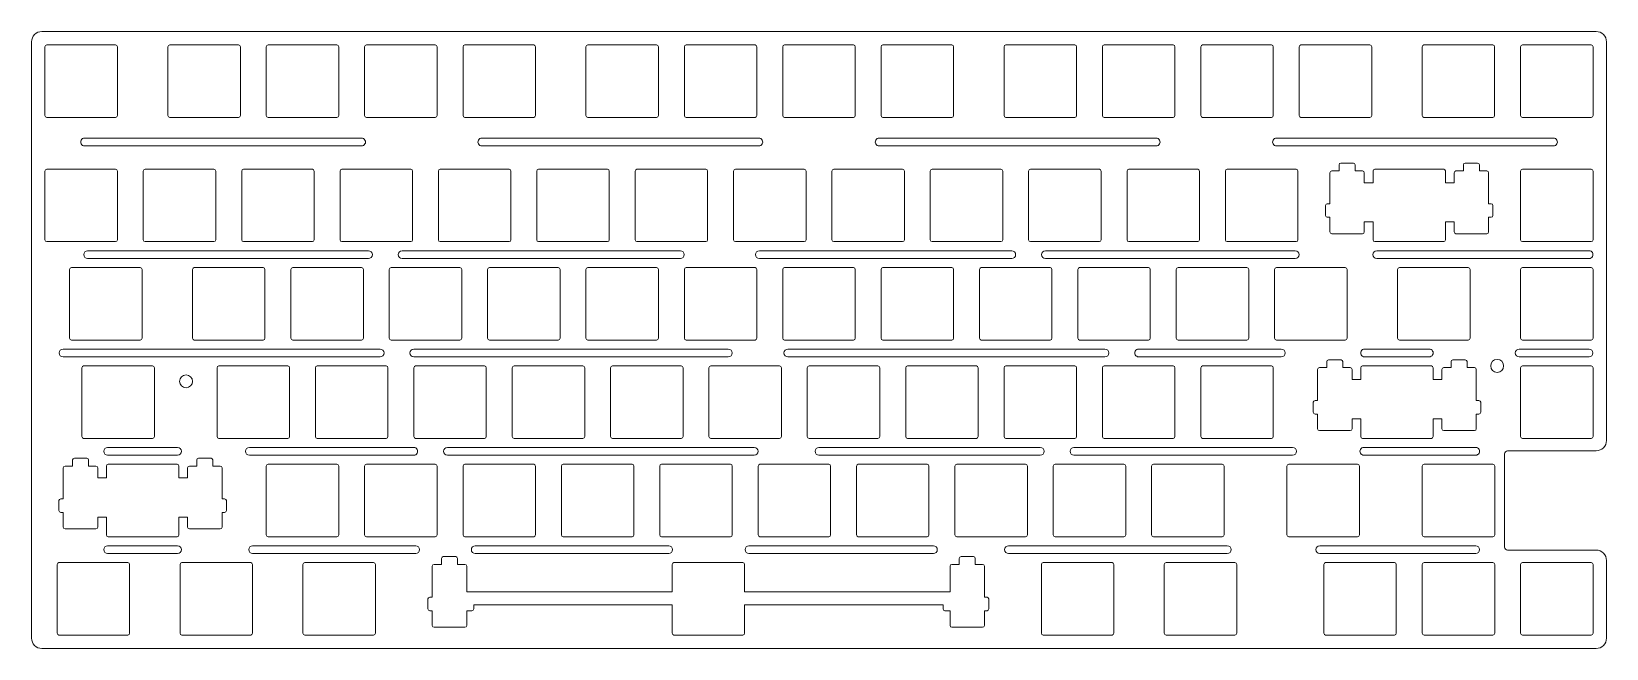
# Model space of a CAD drawing. Header units: millimetres. Extents: x 190 to 494, y 12 to 131.
import ezdxf

# ---------------------------------------------------------------- set-up
doc = ezdxf.new("R2010")
doc.units = ezdxf.units.MM
doc.layers.add('199', color=7, linetype='Continuous')

msp = doc.modelspace()

# ---------------------------------------------------------------- linework, layer by layer
at = {"layer": '199', "color": 0, "linetype": 'Continuous', "lineweight": 18}
for p, q in [((491.91, 131.05), (191.71, 131.05)), ((189.71, 129.05), (189.71, 13.85)), ((192.3, 128.1), (192.3, 114.8)), ((205.95, 128.45), (192.65, 128.45)), ((206.3, 114.8), (206.3, 128.1)), ((216.05, 128.1), (216.05, 114.8)), ((229.7, 128.45), (216.4, 128.45)), ((230.05, 114.8), (230.05, 128.1)), ((235.05, 128.1), (235.05, 114.8)), ((248.7, 128.45), (235.4, 128.45)), ((249.05, 114.8), (249.05, 128.1)), ((254.05, 128.1), (254.05, 114.8)), ((267.7, 128.45), (254.4, 128.45)), ((268.05, 114.8), (268.05, 128.1)), ((273.05, 128.1), (273.05, 114.8)), ((286.7, 128.45), (273.4, 128.45)), ((287.05, 114.8), (287.05, 128.1)), ((296.8, 128.1), (296.8, 114.8)), ((310.45, 128.45), (297.15, 128.45)), ((310.8, 114.8), (310.8, 128.1)), ((315.8, 128.1), (315.8, 114.8)), ((329.45, 128.45), (316.15, 128.45)), ((329.8, 114.8), (329.8, 128.1)), ((334.8, 128.1), (334.8, 114.8)), ((348.45, 128.45), (335.15, 128.45)), ((348.8, 114.8), (348.8, 128.1)), ((353.8, 128.1), (353.8, 114.8)), ((367.45, 128.45), (354.15, 128.45)), ((367.8, 114.8), (367.8, 128.1)), ((377.55, 128.1), (377.55, 114.8)), ((391.2, 128.45), (377.9, 128.45)), ((391.55, 114.8), (391.55, 128.1)), ((396.55, 128.1), (396.55, 114.8)), ((410.2, 128.45), (396.9, 128.45)), ((410.55, 114.8), (410.55, 128.1)), ((415.55, 128.1), (415.55, 114.8)), ((429.2, 128.45), (415.9, 128.45)), ((429.55, 114.8), (429.55, 128.1)), ((434.55, 128.1), (434.55, 114.8)), ((448.2, 128.45), (434.9, 128.45)), ((448.55, 114.8), (448.55, 128.1)), ((458.3, 128.1), (458.3, 114.8)), ((471.95, 128.45), (458.65, 128.45)), ((472.3, 114.8), (472.3, 128.1)), ((477.3, 128.1), (477.3, 114.8)), ((490.95, 128.45), (477.65, 128.45)), ((491.3, 114.8), (491.3, 128.1)), ((493.91, 52.05), (493.91, 129.05)), ((192.65, 114.45), (205.95, 114.45)), ((216.4, 114.45), (229.7, 114.45)), ((235.4, 114.45), (248.7, 114.45)), ((254.4, 114.45), (267.7, 114.45)), ((273.4, 114.45), (286.7, 114.45)), ((297.15, 114.45), (310.45, 114.45)), ((316.15, 114.45), (329.45, 114.45)), ((335.15, 114.45), (348.45, 114.45)), ((354.15, 114.45), (367.45, 114.45)), ((377.9, 114.45), (391.2, 114.45)), ((396.9, 114.45), (410.2, 114.45)), ((415.9, 114.45), (429.2, 114.45)), ((434.9, 114.45), (448.2, 114.45)), ((458.65, 114.45), (471.95, 114.45)), ((477.65, 114.45), (490.95, 114.45)), ((199.96, 110.45), (253.46, 110.45)), ((276.69, 110.45), (330.19, 110.45)), ((353.42, 110.45), (406.92, 110.45)), ((430.16, 110.45), (483.66, 110.45)), ((253.46, 108.95), (199.96, 108.95)), ((330.19, 108.95), (276.69, 108.95)), ((406.92, 108.95), (353.42, 108.95)), ((483.66, 108.95), (430.16, 108.95)), ((192.3, 104.1), (192.3, 90.8)), ((205.95, 104.45), (192.65, 104.45)), ((206.3, 90.8), (206.3, 104.1)), ((211.3, 104.1), (211.3, 90.8)), ((224.95, 104.45), (211.65, 104.45)), ((225.3, 90.8), (225.3, 104.1)), ((230.3, 104.1), (230.3, 90.8)), ((243.95, 104.45), (230.65, 104.45)), ((244.3, 90.8), (244.3, 104.1)), ((249.3, 104.1), (249.3, 90.8)), ((262.95, 104.45), (249.65, 104.45)), ((263.3, 90.8), (263.3, 104.1)), ((268.3, 104.1), (268.3, 90.8)), ((281.95, 104.45), (268.65, 104.45)), ((282.3, 90.8), (282.3, 104.1)), ((287.3, 104.1), (287.3, 90.8)), ((300.95, 104.45), (287.65, 104.45)), ((301.3, 90.8), (301.3, 104.1)), ((306.3, 104.1), (306.3, 90.8)), ((319.95, 104.45), (306.65, 104.45)), ((320.3, 90.8), (320.3, 104.1)), ((325.3, 104.1), (325.3, 90.8)), ((338.95, 104.45), (325.65, 104.45)), ((339.3, 90.8), (339.3, 104.1)), ((344.3, 104.1), (344.3, 90.8)), ((357.95, 104.45), (344.65, 104.45)), ((358.3, 90.8), (358.3, 104.1)), ((363.3, 104.1), (363.3, 90.8)), ((376.95, 104.45), (363.65, 104.45)), ((377.3, 90.8), (377.3, 104.1)), ((382.3, 104.1), (382.3, 90.8)), ((395.95, 104.45), (382.65, 104.45)), ((396.3, 90.8), (396.3, 104.1)), ((401.3, 104.1), (401.3, 90.8)), ((414.95, 104.45), (401.65, 104.45)), ((415.3, 90.8), (415.3, 104.1)), ((420.3, 104.1), (420.3, 90.8)), ((433.95, 104.45), (420.65, 104.45)), ((434.3, 90.8), (434.3, 104.1)), ((440.48, 97.78), (440.48, 103.77)), ((440.83, 104.12), (442.26, 104.12)), ((442.26, 104.12), (442.26, 105.28)), ((442.61, 105.63), (445.01, 105.63)), ((445.36, 105.28), (445.36, 104.12)), ((445.36, 104.12), (446.78, 104.12)), ((447.13, 103.77), (447.13, 101.83)), ((448.81, 104.11), (448.81, 101.83)), ((462.46, 104.46), (449.16, 104.46)), ((462.81, 101.83), (462.81, 104.11)), ((464.48, 101.83), (464.48, 103.77)), ((464.83, 104.12), (466.26, 104.12)), ((466.26, 104.12), (466.26, 105.28)), ((466.61, 105.63), (469.01, 105.63)), ((469.36, 105.28), (469.36, 104.12)), ((469.36, 104.12), (470.78, 104.12)), ((471.13, 103.77), (471.13, 97.78)), ((477.3, 104.1), (477.3, 90.8)), ((490.95, 104.45), (477.65, 104.45)), ((491.3, 90.8), (491.3, 104.1)), ((447.13, 101.83), (448.81, 101.83)), ((462.81, 101.83), (464.48, 101.83)), ((439.63, 95.51), (439.63, 97.43)), ((439.98, 97.78), (440.48, 97.78)), ((471.13, 97.78), (471.63, 97.78)), ((471.98, 97.43), (471.98, 95.51)), ((440.48, 95.16), (439.98, 95.16)), ((440.48, 92.32), (440.48, 95.16)), ((471.63, 95.16), (471.13, 95.16)), ((471.13, 95.16), (471.13, 92.32)), ((446.78, 91.97), (440.83, 91.97)), ((448.81, 94.25), (447.13, 94.25)), ((447.13, 94.25), (447.13, 92.32)), ((448.81, 94.25), (448.81, 90.81)), ((464.48, 94.25), (462.81, 94.25)), ((462.81, 90.81), (462.81, 94.25)), ((464.48, 92.32), (464.48, 94.25)), ((470.78, 91.97), (464.83, 91.97)), ((192.65, 90.45), (205.95, 90.45)), ((200.54, 88.7), (254.79, 88.7)), ((211.65, 90.45), (224.95, 90.45)), ((230.65, 90.45), (243.95, 90.45)), ((249.65, 90.45), (262.95, 90.45)), ((261.29, 88.7), (315.04, 88.7)), ((268.65, 90.45), (281.95, 90.45)), ((287.65, 90.45), (300.95, 90.45)), ((306.65, 90.45), (319.95, 90.45)), ((325.65, 90.45), (338.95, 90.45)), ((330.29, 88.7), (379.04, 88.7)), ((344.65, 90.45), (357.95, 90.45)), ((363.65, 90.45), (376.95, 90.45)), ((382.65, 90.45), (395.95, 90.45)), ((385.54, 88.7), (433.79, 88.7)), ((401.65, 90.45), (414.95, 90.45)), ((420.65, 90.45), (433.95, 90.45)), ((449.16, 90.46), (462.46, 90.46)), ((449.54, 88.7), (490.54, 88.7)), ((477.65, 90.45), (490.95, 90.45)), ((210.7, 85.45), (197.4, 85.45)), ((254.79, 87.2), (200.54, 87.2)), ((234.45, 85.45), (221.15, 85.45)), ((253.45, 85.45), (240.15, 85.45)), ((272.45, 85.45), (259.15, 85.45)), ((315.04, 87.2), (261.29, 87.2)), ((291.45, 85.45), (278.15, 85.45)), ((310.45, 85.45), (297.15, 85.45)), ((329.45, 85.45), (316.15, 85.45)), ((379.04, 87.2), (330.29, 87.2)), ((348.45, 85.45), (335.15, 85.45)), ((367.45, 85.45), (354.15, 85.45)), ((386.45, 85.45), (373.15, 85.45)), ((433.79, 87.2), (385.54, 87.2)), ((405.45, 85.45), (392.15, 85.45)), ((424.45, 85.45), (411.15, 85.45)), ((443.45, 85.45), (430.15, 85.45)), ((490.54, 87.2), (449.54, 87.2)), ((467.2, 85.45), (453.9, 85.45)), ((490.96, 85.45), (477.66, 85.45)), ((197.05, 85.1), (197.05, 71.8)), ((211.05, 71.8), (211.05, 85.1)), ((220.8, 85.1), (220.8, 71.8)), ((234.8, 71.8), (234.8, 85.1)), ((239.8, 85.1), (239.8, 71.8)), ((253.8, 71.8), (253.8, 85.1)), ((258.8, 85.1), (258.8, 71.8)), ((272.8, 71.8), (272.8, 85.1)), ((277.8, 85.1), (277.8, 71.8)), ((291.8, 71.8), (291.8, 85.1)), ((296.8, 85.1), (296.8, 71.8)), ((310.8, 71.8), (310.8, 85.1)), ((315.8, 85.1), (315.8, 71.8)), ((329.8, 71.8), (329.8, 85.1)), ((334.8, 85.1), (334.8, 71.8)), ((348.8, 71.8), (348.8, 85.1)), ((353.8, 85.1), (353.8, 71.8)), ((367.8, 71.8), (367.8, 85.1)), ((372.8, 85.1), (372.8, 71.8)), ((386.8, 71.8), (386.8, 85.1)), ((391.8, 85.1), (391.8, 71.8)), ((405.8, 71.8), (405.8, 85.1)), ((410.8, 85.1), (410.8, 71.8)), ((424.8, 71.8), (424.8, 85.1)), ((429.8, 85.1), (429.8, 71.8)), ((443.8, 71.8), (443.8, 85.1)), ((453.55, 85.1), (453.55, 71.8)), ((467.55, 71.8), (467.55, 85.1)), ((477.31, 85.1), (477.31, 71.8)), ((491.31, 71.8), (491.31, 85.1)), ((197.4, 71.45), (210.7, 71.45)), ((221.15, 71.45), (234.45, 71.45)), ((240.15, 71.45), (253.45, 71.45)), ((259.15, 71.45), (272.45, 71.45)), ((278.15, 71.45), (291.45, 71.45)), ((297.15, 71.45), (310.45, 71.45)), ((316.15, 71.45), (329.45, 71.45)), ((335.15, 71.45), (348.45, 71.45)), ((354.15, 71.45), (367.45, 71.45)), ((373.15, 71.45), (386.45, 71.45)), ((392.15, 71.45), (405.45, 71.45)), ((411.15, 71.45), (424.45, 71.45)), ((430.15, 71.45), (443.45, 71.45)), ((453.9, 71.45), (467.2, 71.45)), ((477.66, 71.45), (490.96, 71.45)), ((195.79, 69.7), (257.04, 69.7)), ((257.04, 68.2), (195.79, 68.2)), ((263.54, 69.7), (324.29, 69.7)), ((324.29, 68.2), (263.54, 68.2)), ((335.79, 69.7), (397.04, 69.7)), ((397.04, 68.2), (335.79, 68.2)), ((403.54, 69.7), (431.09, 69.7)), ((431.09, 68.2), (403.54, 68.2)), ((439.88, 66.11), (439.88, 67.27)), ((440.23, 67.62), (442.63, 67.62)), ((442.98, 67.27), (442.98, 66.11)), ((447.18, 69.7), (459.68, 69.7)), ((459.68, 68.2), (447.18, 68.2)), ((463.88, 66.11), (463.88, 67.27)), ((464.23, 67.62), (466.63, 67.62)), ((466.98, 67.27), (466.98, 66.11)), ((477.04, 69.7), (490.54, 69.7)), ((490.54, 68.2), (477.04, 68.2)), ((199.43, 66.1), (199.43, 52.8)), ((213.08, 66.45), (199.78, 66.45)), ((213.43, 52.8), (213.43, 66.1)), ((225.55, 66.1), (225.55, 52.8)), ((239.2, 66.45), (225.9, 66.45)), ((239.55, 52.8), (239.55, 66.1)), ((244.55, 66.1), (244.55, 52.8)), ((258.2, 66.45), (244.9, 66.45)), ((258.55, 52.8), (258.55, 66.1)), ((263.55, 66.1), (263.55, 52.8)), ((277.2, 66.45), (263.9, 66.45)), ((277.55, 52.8), (277.55, 66.1)), ((282.55, 66.1), (282.55, 52.8)), ((296.2, 66.45), (282.9, 66.45)), ((296.55, 52.8), (296.55, 66.1)), ((301.55, 66.1), (301.55, 52.8)), ((315.2, 66.45), (301.9, 66.45)), ((315.55, 52.8), (315.55, 66.1)), ((320.55, 66.1), (320.55, 52.8)), ((334.2, 66.45), (320.9, 66.45)), ((334.55, 52.8), (334.55, 66.1)), ((339.55, 66.1), (339.55, 52.8)), ((353.2, 66.45), (339.9, 66.45)), ((353.55, 52.8), (353.55, 66.1)), ((358.55, 66.1), (358.55, 52.8)), ((372.2, 66.45), (358.9, 66.45)), ((372.55, 52.8), (372.55, 66.1)), ((377.55, 66.1), (377.55, 52.8)), ((391.2, 66.45), (377.9, 66.45)), ((391.55, 52.8), (391.55, 66.1)), ((396.55, 66.1), (396.55, 52.8)), ((410.2, 66.45), (396.9, 66.45)), ((410.55, 52.8), (410.55, 66.1)), ((415.55, 66.1), (415.55, 52.8)), ((429.2, 66.45), (415.9, 66.45)), ((429.55, 52.8), (429.55, 66.1)), ((438.11, 59.77), (438.11, 65.76)), ((438.46, 66.11), (439.88, 66.11)), ((442.98, 66.11), (444.41, 66.11)), ((444.76, 65.76), (444.76, 63.82)), ((446.43, 66.1), (446.43, 63.82)), ((460.08, 66.45), (446.78, 66.45)), ((460.43, 63.82), (460.43, 66.1)), ((462.11, 63.82), (462.11, 65.76)), ((462.46, 66.11), (463.88, 66.11)), ((466.98, 66.11), (468.41, 66.11)), ((468.76, 65.76), (468.76, 59.77)), ((477.31, 66.09), (477.31, 52.79)), ((490.96, 66.44), (477.66, 66.44)), ((491.31, 52.79), (491.31, 66.09)), ((444.76, 63.82), (446.43, 63.82)), ((460.43, 63.82), (462.11, 63.82)), ((437.26, 57.5), (437.26, 59.42)), ((437.61, 59.77), (438.11, 59.77)), ((468.76, 59.77), (469.26, 59.77)), ((469.61, 59.42), (469.61, 57.5)), ((438.11, 57.15), (437.61, 57.15)), ((438.11, 54.31), (438.11, 57.15)), ((446.43, 56.24), (444.76, 56.24)), ((444.76, 56.24), (444.76, 54.31)), ((446.43, 56.24), (446.43, 52.8)), ((460.43, 52.8), (460.43, 56.24)), ((462.11, 56.24), (460.43, 56.24)), ((462.11, 54.31), (462.11, 56.24)), ((469.26, 57.15), (468.76, 57.15)), ((468.76, 57.15), (468.76, 54.31)), ((199.78, 52.45), (213.08, 52.45)), ((225.9, 52.45), (239.2, 52.45)), ((244.9, 52.45), (258.2, 52.45)), ((263.9, 52.45), (277.2, 52.45)), ((282.9, 52.45), (296.2, 52.45)), ((301.9, 52.45), (315.2, 52.45)), ((320.9, 52.45), (334.2, 52.45)), ((339.9, 52.45), (353.2, 52.45)), ((358.9, 52.45), (372.2, 52.45)), ((377.9, 52.45), (391.2, 52.45)), ((396.9, 52.45), (410.2, 52.45)), ((415.9, 52.45), (429.2, 52.45)), ((444.41, 53.96), (438.46, 53.96)), ((446.78, 52.45), (460.08, 52.45)), ((468.41, 53.96), (462.46, 53.96)), ((477.66, 52.44), (490.96, 52.44)), ((204.41, 50.7), (217.91, 50.7)), ((217.91, 49.2), (204.41, 49.2)), ((231.79, 50.7), (263.54, 50.7)), ((263.53, 49.2), (231.79, 49.2)), ((329.29, 49.2), (270.03, 49.2)), ((270.04, 50.7), (329.29, 50.7)), ((341.79, 50.7), (384.54, 50.7)), ((384.54, 49.2), (341.79, 49.2)), ((391.04, 50.7), (433.29, 50.7)), ((433.29, 49.2), (391.04, 49.2)), ((447.04, 50.7), (468.64, 50.7)), ((468.64, 49.2), (447.04, 49.2)), ((474.21, 31.46), (474.21, 49.45)), ((474.81, 50.05), (491.91, 50.05)), ((195.85, 40.77), (195.85, 46.76)), ((196.2, 47.11), (197.63, 47.11)), ((197.63, 47.11), (197.63, 48.27)), ((197.98, 48.62), (200.38, 48.62)), ((200.73, 48.27), (200.73, 47.11)), ((200.73, 47.11), (202.15, 47.11)), ((202.5, 46.76), (202.5, 44.82)), ((204.18, 47.1), (204.18, 44.82)), ((217.83, 47.45), (204.53, 47.45)), ((218.18, 44.82), (218.18, 47.1)), ((219.85, 44.82), (219.85, 46.76)), ((220.2, 47.11), (221.63, 47.11)), ((221.63, 47.11), (221.63, 48.27)), ((221.98, 48.62), (224.38, 48.62)), ((224.73, 48.27), (224.73, 47.11)), ((224.73, 47.11), (226.15, 47.11)), ((226.5, 46.76), (226.5, 40.77)), ((235.05, 47.1), (235.05, 33.8)), ((248.7, 47.45), (235.4, 47.45)), ((249.05, 33.8), (249.05, 47.1)), ((254.05, 47.1), (254.05, 33.8)), ((267.7, 47.45), (254.4, 47.45)), ((268.05, 33.8), (268.05, 47.1)), ((273.05, 47.1), (273.05, 33.8)), ((286.7, 47.45), (273.4, 47.45)), ((287.05, 33.8), (287.05, 47.1)), ((292.05, 47.1), (292.05, 33.8)), ((305.7, 47.45), (292.4, 47.45)), ((306.05, 33.8), (306.05, 47.1)), ((311.05, 47.1), (311.05, 33.8)), ((324.7, 47.45), (311.4, 47.45)), ((325.05, 33.8), (325.05, 47.1)), ((330.05, 47.1), (330.05, 33.8)), ((343.7, 47.45), (330.4, 47.45)), ((344.05, 33.8), (344.05, 47.1)), ((349.05, 47.1), (349.05, 33.8)), ((362.7, 47.45), (349.4, 47.45)), ((363.05, 33.8), (363.05, 47.1)), ((368.05, 47.1), (368.05, 33.8)), ((381.7, 47.45), (368.4, 47.45)), ((382.05, 33.8), (382.05, 47.1)), ((387.05, 47.1), (387.05, 33.8)), ((400.7, 47.45), (387.4, 47.45)), ((401.05, 33.8), (401.05, 47.1)), ((406.05, 47.1), (406.05, 33.8)), ((419.7, 47.45), (406.4, 47.45)), ((420.05, 33.8), (420.05, 47.1)), ((432.18, 47.1), (432.18, 33.8)), ((445.83, 47.45), (432.53, 47.45)), ((446.18, 33.8), (446.18, 47.1)), ((458.31, 47.1), (458.31, 33.8)), ((471.96, 47.45), (458.66, 47.45)), ((472.31, 33.8), (472.31, 47.1)), ((202.5, 44.82), (204.18, 44.82)), ((218.18, 44.82), (219.85, 44.82)), ((195, 38.5), (195, 40.42)), ((195.35, 40.77), (195.85, 40.77)), ((226.5, 40.77), (227, 40.77)), ((227.35, 40.42), (227.35, 38.5)), ((195.85, 38.15), (195.35, 38.15)), ((195.85, 35.31), (195.85, 38.15)), ((204.18, 37.24), (202.5, 37.24)), ((202.5, 37.24), (202.5, 35.31)), ((204.18, 37.24), (204.18, 33.8)), ((219.85, 37.24), (218.18, 37.24)), ((218.18, 33.8), (218.18, 37.24)), ((219.85, 35.31), (219.85, 37.24)), ((227, 38.15), (226.5, 38.15)), ((226.5, 38.15), (226.5, 35.31)), ((202.15, 34.96), (196.2, 34.96)), ((226.15, 34.96), (220.2, 34.96)), ((204.41, 31.7), (217.91, 31.7)), ((204.53, 33.45), (217.83, 33.45)), ((232.41, 31.7), (263.91, 31.7)), ((235.4, 33.45), (248.7, 33.45)), ((254.4, 33.45), (267.7, 33.45)), ((273.4, 33.45), (286.7, 33.45)), ((275.41, 31.7), (312.78, 31.7)), ((292.4, 33.45), (305.7, 33.45)), ((311.4, 33.45), (324.7, 33.45)), ((328.27, 31.7), (363.91, 31.7)), ((330.4, 33.45), (343.7, 33.45)), ((349.4, 33.45), (362.7, 33.45)), ((368.4, 33.45), (381.7, 33.45)), ((378.41, 31.7), (420.66, 31.7)), ((387.4, 33.45), (400.7, 33.45)), ((406.4, 33.45), (419.7, 33.45)), ((432.53, 33.45), (445.83, 33.45)), ((438.54, 31.7), (468.64, 31.7)), ((458.66, 33.45), (471.96, 33.45)), ((491.91, 30.86), (474.81, 30.86)), ((194.66, 28.1), (194.66, 14.8)), ((208.31, 28.45), (195.01, 28.45)), ((217.91, 30.2), (204.41, 30.2)), ((208.66, 14.8), (208.66, 28.1)), ((218.39, 28.1), (218.39, 14.8)), ((232.04, 28.45), (218.74, 28.45)), ((232.39, 14.8), (232.39, 28.1)), ((263.91, 30.2), (232.41, 30.2)), ((242.12, 28.1), (242.12, 14.8)), ((255.77, 28.45), (242.47, 28.45)), ((256.12, 14.8), (256.12, 28.1)), ((267.11, 21.77), (267.11, 27.76)), ((267.46, 28.11), (268.89, 28.11)), ((268.89, 28.11), (268.89, 29.25)), ((269.24, 29.6), (271.64, 29.6)), ((271.99, 29.25), (271.99, 28.11)), ((271.99, 28.11), (273.41, 28.11)), ((273.76, 27.76), (273.76, 22.77)), ((312.78, 30.2), (275.41, 30.2)), ((313.44, 28.1), (313.44, 22.77)), ((327.09, 28.45), (313.79, 28.45)), ((327.44, 22.77), (327.44, 28.1)), ((363.91, 30.2), (328.27, 30.2)), ((367.11, 22.77), (367.11, 27.76)), ((367.46, 28.11), (368.89, 28.11)), ((368.89, 28.11), (368.89, 29.25)), ((369.24, 29.6), (371.64, 29.6)), ((371.99, 29.25), (371.99, 28.11)), ((371.99, 28.11), (373.41, 28.11)), ((373.76, 27.76), (373.76, 21.77)), ((420.66, 30.2), (378.41, 30.2)), ((384.75, 28.1), (384.75, 14.8)), ((398.4, 28.45), (385.1, 28.45)), ((398.75, 14.8), (398.75, 28.1)), ((408.48, 28.1), (408.48, 14.8)), ((422.13, 28.45), (408.83, 28.45)), ((422.48, 14.8), (422.48, 28.1)), ((468.64, 30.2), (438.54, 30.2)), ((439.31, 28.1), (439.31, 14.8)), ((452.96, 28.45), (439.66, 28.45)), ((453.31, 14.8), (453.31, 28.1)), ((458.31, 28.1), (458.31, 14.8)), ((471.96, 28.45), (458.66, 28.45)), ((472.31, 14.8), (472.31, 28.1)), ((477.31, 28.1), (477.31, 14.8)), ((490.96, 28.45), (477.66, 28.45)), ((491.31, 14.8), (491.31, 28.1)), ((493.91, 13.85), (493.91, 28.86)), ((266.26, 19.5), (266.26, 21.42)), ((266.61, 21.77), (267.11, 21.77)), ((273.76, 22.77), (313.44, 22.77)), ((327.44, 22.77), (367.11, 22.77)), ((373.76, 21.77), (374.26, 21.77)), ((374.61, 21.42), (374.61, 19.5)), ((267.11, 19.15), (266.61, 19.15)), ((267.11, 16.31), (267.11, 19.15)), ((274.76, 19.15), (273.76, 19.15)), ((273.76, 19.15), (273.76, 16.31)), ((313.44, 20.3), (275.11, 20.3)), ((275.11, 20.3), (275.11, 19.5)), ((313.44, 20.3), (313.44, 14.8)), ((365.76, 20.3), (327.44, 20.3)), ((327.44, 14.8), (327.44, 20.3)), ((365.76, 19.5), (365.76, 20.3)), ((367.11, 19.15), (366.11, 19.15)), ((367.11, 16.31), (367.11, 19.15)), ((373.76, 19.15), (373.76, 16.31)), ((374.26, 19.15), (373.76, 19.15)), ((273.41, 15.96), (267.46, 15.96)), ((373.41, 15.96), (367.46, 15.96)), ((195.01, 14.45), (208.31, 14.45)), ((218.74, 14.45), (232.04, 14.45)), ((242.47, 14.45), (255.77, 14.45)), ((313.79, 14.45), (327.09, 14.45)), ((385.1, 14.45), (398.4, 14.45)), ((408.83, 14.45), (422.13, 14.45)), ((439.66, 14.45), (452.96, 14.45)), ((458.66, 14.45), (471.96, 14.45)), ((477.66, 14.45), (490.96, 14.45)), ((191.71, 11.85), (491.91, 11.85))]:
    msp.add_line(p, q, dxfattribs=at)
for centre in [(472.79, 66.45), (219.56, 63.46)]:
    msp.add_circle(centre, 1.25, dxfattribs=at)
for centre, radius, start, end in [((191.71, 129.05), 2, 90, 180), ((491.91, 129.05), 2, 0, 90), ((192.65, 128.1), 0.35, 90, 180), ((205.95, 128.1), 0.35, 0, 90), ((216.4, 128.1), 0.35, 90, 180), ((229.7, 128.1), 0.35, 0, 90), ((235.4, 128.1), 0.35, 90, 180), ((248.7, 128.1), 0.35, 0, 90), ((254.4, 128.1), 0.35, 90, 180), ((267.7, 128.1), 0.35, 0, 90), ((273.4, 128.1), 0.35, 90, 180), ((286.7, 128.1), 0.35, 0, 90), ((297.15, 128.1), 0.35, 90, 180), ((310.45, 128.1), 0.35, 0, 90), ((316.15, 128.1), 0.35, 90, 180), ((329.45, 128.1), 0.35, 0, 90), ((335.15, 128.1), 0.35, 90, 180), ((348.45, 128.1), 0.35, 0, 90), ((354.15, 128.1), 0.35, 90, 180), ((367.45, 128.1), 0.35, 0, 90), ((377.9, 128.1), 0.35, 90, 180), ((391.2, 128.1), 0.35, 0, 90), ((396.9, 128.1), 0.35, 90, 180), ((410.2, 128.1), 0.35, 0, 90), ((415.9, 128.1), 0.35, 90, 180), ((429.2, 128.1), 0.35, 0, 90), ((434.9, 128.1), 0.35, 90, 180), ((448.2, 128.1), 0.35, 0, 90), ((458.65, 128.1), 0.35, 90, 180), ((471.95, 128.1), 0.35, 0, 90), ((477.65, 128.1), 0.35, 90, 180), ((490.95, 128.1), 0.35, 0, 90), ((192.65, 114.8), 0.35, 180, 270), ((205.95, 114.8), 0.35, 270, 0), ((216.4, 114.8), 0.35, 180, 270), ((229.7, 114.8), 0.35, 270, 0), ((235.4, 114.8), 0.35, 180, 270), ((248.7, 114.8), 0.35, 270, 0), ((254.4, 114.8), 0.35, 180, 270), ((267.7, 114.8), 0.35, 270, 0), ((273.4, 114.8), 0.35, 180, 270), ((286.7, 114.8), 0.35, 270, 0), ((297.15, 114.8), 0.35, 180, 270), ((310.45, 114.8), 0.35, 270, 0), ((316.15, 114.8), 0.35, 180, 270), ((329.45, 114.8), 0.35, 270, 0), ((335.15, 114.8), 0.35, 180, 270), ((348.45, 114.8), 0.35, 270, 0), ((354.15, 114.8), 0.35, 180, 270), ((367.45, 114.8), 0.35, 270, 0), ((377.9, 114.8), 0.35, 180, 270), ((391.2, 114.8), 0.35, 270, 0), ((396.9, 114.8), 0.35, 180, 270), ((410.2, 114.8), 0.35, 270, 0), ((415.9, 114.8), 0.35, 180, 270), ((429.2, 114.8), 0.35, 270, 0), ((434.9, 114.8), 0.35, 180, 270), ((448.2, 114.8), 0.35, 270, 0), ((458.65, 114.8), 0.35, 180, 270), ((471.95, 114.8), 0.35, 270, 0), ((477.65, 114.8), 0.35, 180, 270), ((490.95, 114.8), 0.35, 270, 0), ((199.96, 109.7), 0.75, 90, 270.0006), ((253.46, 109.7), 0.75, 270, 90.0011), ((276.69, 109.7), 0.75, 90, 270.0006), ((330.19, 109.7), 0.75, 270, 90.0011), ((353.42, 109.7), 0.75, 90, 270.0006), ((406.92, 109.7), 0.75, 270, 90.0011), ((430.16, 109.7), 0.75, 90, 270.0006), ((483.66, 109.7), 0.75, 270, 90.0011), ((192.65, 104.1), 0.35, 90, 180), ((205.95, 104.1), 0.35, 0, 90), ((211.65, 104.1), 0.35, 90, 180), ((224.95, 104.1), 0.35, 0, 90), ((230.65, 104.1), 0.35, 90, 180), ((243.95, 104.1), 0.35, 0, 90), ((249.65, 104.1), 0.35, 90, 180), ((262.95, 104.1), 0.35, 0, 90), ((268.65, 104.1), 0.35, 90, 180), ((281.95, 104.1), 0.35, 0, 90), ((287.65, 104.1), 0.35, 90, 180), ((300.95, 104.1), 0.35, 0, 90), ((306.65, 104.1), 0.35, 90, 180), ((319.95, 104.1), 0.35, 0, 90), ((325.65, 104.1), 0.35, 90, 180), ((338.95, 104.1), 0.35, 0, 90), ((344.65, 104.1), 0.35, 90, 180), ((357.95, 104.1), 0.35, 0, 90), ((363.65, 104.1), 0.35, 90, 180), ((376.95, 104.1), 0.35, 0, 90), ((382.65, 104.1), 0.35, 90, 180), ((395.95, 104.1), 0.35, 0, 90), ((401.65, 104.1), 0.35, 90, 180), ((414.95, 104.1), 0.35, 0, 90), ((420.65, 104.1), 0.35, 90, 180), ((433.95, 104.1), 0.35, 0, 90), ((440.83, 103.77), 0.35, 90, 180), ((442.61, 105.28), 0.35, 90, 180), ((445.01, 105.28), 0.35, 0, 90), ((446.78, 103.77), 0.35, 0, 90), ((449.16, 104.11), 0.35, 90, 180), ((462.46, 104.11), 0.35, 0, 90), ((464.83, 103.77), 0.35, 90, 180), ((466.61, 105.28), 0.35, 90, 180), ((469.01, 105.28), 0.35, 0, 90), ((470.78, 103.77), 0.35, 0, 90), ((477.65, 104.1), 0.35, 90, 180), ((490.95, 104.1), 0.35, 0, 90), ((439.98, 97.43), 0.35, 90, 180), ((471.63, 97.43), 0.35, 0, 90), ((439.98, 95.51), 0.35, 180, 270), ((471.63, 95.51), 0.35, 270, 0), ((440.83, 92.32), 0.35, 180, 270), ((446.78, 92.32), 0.35, 270, 0), ((464.83, 92.32), 0.35, 180, 270), ((470.78, 92.32), 0.35, 270, 0), ((192.65, 90.8), 0.35, 180, 270), ((200.54, 87.95), 0.75, 90.0004, 270.0004), ((205.95, 90.8), 0.35, 270, 0), ((211.65, 90.8), 0.35, 180, 270), ((224.95, 90.8), 0.35, 270, 0), ((230.65, 90.8), 0.35, 180, 270), ((243.95, 90.8), 0.35, 270, 0), ((249.65, 90.8), 0.35, 180, 270), ((254.79, 87.95), 0.75, 270.0004, 90.0002), ((261.29, 87.95), 0.75, 90.0002, 269.9996), ((262.95, 90.8), 0.35, 270, 0), ((268.65, 90.8), 0.35, 180, 270), ((281.95, 90.8), 0.35, 270, 0), ((287.65, 90.8), 0.35, 180, 270), ((300.95, 90.8), 0.35, 270, 0), ((306.65, 90.8), 0.35, 180, 270), ((315.04, 87.95), 0.75, 270.0004, 90.0004), ((319.95, 90.8), 0.35, 270, 0), ((325.65, 90.8), 0.35, 180, 270), ((330.29, 87.95), 0.75, 90.0004, 270.0004), ((338.95, 90.8), 0.35, 270, 0), ((344.65, 90.8), 0.35, 180, 270), ((357.95, 90.8), 0.35, 270, 0), ((363.65, 90.8), 0.35, 180, 270), ((376.95, 90.8), 0.35, 270, 0), ((379.04, 87.95), 0.75, 270.0004, 90.0004), ((382.65, 90.8), 0.35, 180, 270), ((385.54, 87.95), 0.75, 90.0004, 269.9996), ((395.95, 90.8), 0.35, 270, 0), ((401.65, 90.8), 0.35, 180, 270), ((414.95, 90.8), 0.35, 270, 0), ((420.65, 90.8), 0.35, 180, 270), ((433.79, 87.95), 0.75, 270.0004, 90.0004), ((433.95, 90.8), 0.35, 270, 0), ((449.54, 87.95), 0.75, 90.0001, 270.0001), ((449.16, 90.81), 0.35, 180, 270), ((462.46, 90.81), 0.35, 270, 0), ((477.65, 90.8), 0.35, 180, 270), ((490.54, 87.95), 0.75, 269.9998, 90.0004), ((490.95, 90.8), 0.35, 270, 0), ((197.4, 85.1), 0.35, 90, 180), ((210.7, 85.1), 0.35, 0, 90), ((221.15, 85.1), 0.35, 90, 180), ((234.45, 85.1), 0.35, 0, 90), ((240.15, 85.1), 0.35, 90, 180), ((253.45, 85.1), 0.35, 0, 90), ((259.15, 85.1), 0.35, 90, 180), ((272.45, 85.1), 0.35, 0, 90), ((278.15, 85.1), 0.35, 90, 180), ((291.45, 85.1), 0.35, 0, 90), ((297.15, 85.1), 0.35, 90, 180), ((310.45, 85.1), 0.35, 0, 90), ((316.15, 85.1), 0.35, 90, 180), ((329.45, 85.1), 0.35, 0, 90), ((335.15, 85.1), 0.35, 90, 180), ((348.45, 85.1), 0.35, 0, 90), ((354.15, 85.1), 0.35, 90, 180), ((367.45, 85.1), 0.35, 0, 90), ((373.15, 85.1), 0.35, 90, 180), ((386.45, 85.1), 0.35, 0, 90), ((392.15, 85.1), 0.35, 90, 180), ((405.45, 85.1), 0.35, 0, 90), ((411.15, 85.1), 0.35, 90, 180), ((424.45, 85.1), 0.35, 0, 90), ((430.15, 85.1), 0.35, 90, 180), ((443.45, 85.1), 0.35, 0, 90), ((453.9, 85.1), 0.35, 90, 180), ((467.2, 85.1), 0.35, 0, 90), ((477.66, 85.1), 0.35, 90, 180), ((490.96, 85.1), 0.35, 0, 90), ((197.4, 71.8), 0.35, 180, 270), ((210.7, 71.8), 0.35, 270, 0), ((221.15, 71.8), 0.35, 180, 270), ((234.45, 71.8), 0.35, 270, 0), ((240.15, 71.8), 0.35, 180, 270), ((253.45, 71.8), 0.35, 270, 0), ((259.15, 71.8), 0.35, 180, 270), ((272.45, 71.8), 0.35, 270, 0), ((278.15, 71.8), 0.35, 180, 270), ((291.45, 71.8), 0.35, 270, 0), ((297.15, 71.8), 0.35, 180, 270), ((310.45, 71.8), 0.35, 270, 0), ((316.15, 71.8), 0.35, 180, 270), ((329.45, 71.8), 0.35, 270, 0), ((335.15, 71.8), 0.35, 180, 270), ((348.45, 71.8), 0.35, 270, 0), ((354.15, 71.8), 0.35, 180, 270), ((367.45, 71.8), 0.35, 270, 0), ((373.15, 71.8), 0.35, 180, 270), ((386.45, 71.8), 0.35, 270, 0), ((392.15, 71.8), 0.35, 180, 270), ((405.45, 71.8), 0.35, 270, 0), ((411.15, 71.8), 0.35, 180, 270), ((424.45, 71.8), 0.35, 270, 0), ((430.15, 71.8), 0.35, 180, 270), ((443.45, 71.8), 0.35, 270, 0), ((453.9, 71.8), 0.35, 180, 270), ((467.2, 71.8), 0.35, 270, 0), ((477.66, 71.8), 0.35, 180, 270), ((490.96, 71.8), 0.35, 270, 0), ((195.79, 68.95), 0.75, 90.0004, 270.0004), ((257.04, 68.95), 0.75, 270.0004, 90.0004), ((263.54, 68.95), 0.75, 90.0004, 269.9996), ((324.29, 68.95), 0.75, 270.0004, 90.0004), ((335.79, 68.95), 0.75, 90.0004, 270.0004), ((397.04, 68.95), 0.75, 270.0004, 90.0004), ((403.54, 68.95), 0.75, 90.0004, 270.0009), ((431.09, 68.95), 0.75, 270.0009, 90.0006), ((440.23, 67.27), 0.35, 90, 180), ((442.63, 67.27), 0.35, 0, 90), ((447.18, 68.95), 0.75, 90, 270.0006), ((459.68, 68.95), 0.75, 270, 90.0011), ((464.23, 67.27), 0.35, 90, 180), ((466.63, 67.27), 0.35, 0, 90), ((477.04, 68.95), 0.75, 90.0004, 270.0004), ((490.54, 68.95), 0.75, 270.0004, 90.0004), ((199.78, 66.1), 0.35, 90, 180), ((213.08, 66.1), 0.35, 0, 90), ((225.9, 66.1), 0.35, 90, 180), ((239.2, 66.1), 0.35, 0, 90), ((244.9, 66.1), 0.35, 90, 180), ((258.2, 66.1), 0.35, 0, 90), ((263.9, 66.1), 0.35, 90, 180), ((277.2, 66.1), 0.35, 0, 90), ((282.9, 66.1), 0.35, 90, 180), ((296.2, 66.1), 0.35, 0, 90), ((301.9, 66.1), 0.35, 90, 180), ((315.2, 66.1), 0.35, 0, 90), ((320.9, 66.1), 0.35, 90, 180), ((334.2, 66.1), 0.35, 0, 90), ((339.9, 66.1), 0.35, 90, 180), ((353.2, 66.1), 0.35, 0, 90), ((358.9, 66.1), 0.35, 90, 180), ((372.2, 66.1), 0.35, 0, 90), ((377.9, 66.1), 0.35, 90, 180), ((391.2, 66.1), 0.35, 0, 90), ((396.9, 66.1), 0.35, 90, 180), ((410.2, 66.1), 0.35, 0, 90), ((415.9, 66.1), 0.35, 90, 180), ((429.2, 66.1), 0.35, 0, 90), ((438.46, 65.76), 0.35, 90, 180), ((444.41, 65.76), 0.35, 0, 90), ((446.78, 66.1), 0.35, 90, 180), ((460.08, 66.1), 0.35, 0, 90), ((462.46, 65.76), 0.35, 90, 180), ((468.41, 65.76), 0.35, 0, 90), ((477.66, 66.09), 0.35, 90, 180), ((490.96, 66.09), 0.35, 0, 90), ((437.61, 59.42), 0.35, 90, 180), ((469.26, 59.42), 0.35, 0, 90), ((437.61, 57.5), 0.35, 180, 270), ((469.26, 57.5), 0.35, 270, 0), ((199.78, 52.8), 0.35, 180, 270), ((213.08, 52.8), 0.35, 270, 0), ((225.9, 52.8), 0.35, 180, 270), ((239.2, 52.8), 0.35, 270, 0), ((244.9, 52.8), 0.35, 180, 270), ((258.2, 52.8), 0.35, 270, 0), ((263.9, 52.8), 0.35, 180, 270), ((277.2, 52.8), 0.35, 270, 0), ((282.9, 52.8), 0.35, 180, 270), ((296.2, 52.8), 0.35, 270, 0), ((301.9, 52.8), 0.35, 180, 270), ((315.2, 52.8), 0.35, 270, 0), ((320.9, 52.8), 0.35, 180, 270), ((334.2, 52.8), 0.35, 270, 0), ((339.9, 52.8), 0.35, 180, 270), ((353.2, 52.8), 0.35, 270, 0), ((358.9, 52.8), 0.35, 180, 270), ((372.2, 52.8), 0.35, 270, 0), ((377.9, 52.8), 0.35, 180, 270), ((391.2, 52.8), 0.35, 270, 0), ((396.9, 52.8), 0.35, 180, 270), ((410.2, 52.8), 0.35, 270, 0), ((415.9, 52.8), 0.35, 180, 270), ((429.2, 52.8), 0.35, 270, 0), ((438.46, 54.31), 0.35, 180, 270), ((444.41, 54.31), 0.35, 270, 0), ((446.78, 52.8), 0.35, 180, 270), ((460.08, 52.8), 0.35, 270, 0), ((462.46, 54.31), 0.35, 180, 270), ((468.41, 54.31), 0.35, 270, 0), ((477.66, 52.79), 0.35, 180, 270), ((490.96, 52.79), 0.35, 270, 0), ((491.91, 52.05), 2, 270, 0), ((204.41, 49.95), 0.75, 89.9996, 269.9996), ((217.91, 49.95), 0.75, 269.9996, 89.9996), ((231.79, 49.95), 0.75, 90.0009, 270.0006), ((263.54, 49.95), 0.75, 269.2868, 90.0004), ((270.04, 49.95), 0.75, 90.0004, 269.4965), ((329.29, 49.95), 0.75, 270.0004, 90.0004), ((341.79, 49.95), 0.75, 90.0004, 270.0004), ((384.54, 49.95), 0.75, 270.0004, 90.0004), ((391.04, 49.95), 0.75, 90.0004, 269.9996), ((433.29, 49.95), 0.75, 270.0004, 90.0004), ((447.04, 49.95), 0.75, 90.0002, 270.0003), ((468.64, 49.95), 0.75, 270.0003, 90.0003), ((474.81, 49.45), 0.6, 90, 180), ((196.2, 46.76), 0.35, 90, 180), ((197.98, 48.27), 0.35, 90, 180), ((200.38, 48.27), 0.35, 0, 90), ((202.15, 46.76), 0.35, 0, 90), ((204.53, 47.1), 0.35, 90, 180), ((217.83, 47.1), 0.35, 0, 90), ((220.2, 46.76), 0.35, 90, 180), ((221.98, 48.27), 0.35, 90, 180), ((224.38, 48.27), 0.35, 0, 90), ((226.15, 46.76), 0.35, 0, 90), ((235.4, 47.1), 0.35, 90, 180), ((248.7, 47.1), 0.35, 0, 90), ((254.4, 47.1), 0.35, 90, 180), ((267.7, 47.1), 0.35, 0, 90), ((273.4, 47.1), 0.35, 90, 180), ((286.7, 47.1), 0.35, 0, 90), ((292.4, 47.1), 0.35, 90, 180), ((305.7, 47.1), 0.35, 0, 90), ((311.4, 47.1), 0.35, 90, 180), ((324.7, 47.1), 0.35, 0, 90), ((330.4, 47.1), 0.35, 90, 180), ((343.7, 47.1), 0.35, 0, 90), ((349.4, 47.1), 0.35, 90, 180), ((362.7, 47.1), 0.35, 0, 90), ((368.4, 47.1), 0.35, 90, 180), ((381.7, 47.1), 0.35, 0, 90), ((387.4, 47.1), 0.35, 90, 180), ((400.7, 47.1), 0.35, 0, 90), ((406.4, 47.1), 0.35, 90, 180), ((419.7, 47.1), 0.35, 0, 90), ((432.53, 47.1), 0.35, 90, 180), ((445.83, 47.1), 0.35, 0, 90), ((458.66, 47.1), 0.35, 90, 180), ((471.96, 47.1), 0.35, 0, 90), ((195.35, 40.42), 0.35, 90, 180), ((227, 40.42), 0.35, 0, 90), ((195.35, 38.5), 0.35, 180, 270), ((227, 38.5), 0.35, 270, 0), ((196.2, 35.31), 0.35, 180, 270), ((202.15, 35.31), 0.35, 270, 0), ((204.53, 33.8), 0.35, 180, 270), ((217.83, 33.8), 0.35, 270, 0), ((220.2, 35.31), 0.35, 180, 270), ((226.15, 35.31), 0.35, 270, 0), ((235.4, 33.8), 0.35, 180, 270), ((248.7, 33.8), 0.35, 270, 0), ((254.4, 33.8), 0.35, 180, 270), ((267.7, 33.8), 0.35, 270, 0), ((273.4, 33.8), 0.35, 180, 270), ((286.7, 33.8), 0.35, 270, 0), ((292.4, 33.8), 0.35, 180, 270), ((305.7, 33.8), 0.35, 270, 0), ((311.4, 33.8), 0.35, 180, 270), ((324.7, 33.8), 0.35, 270, 0), ((330.4, 33.8), 0.35, 180, 270), ((343.7, 33.8), 0.35, 270, 0), ((349.4, 33.8), 0.35, 180, 270), ((362.7, 33.8), 0.35, 270, 0), ((368.4, 33.8), 0.35, 180, 270), ((381.7, 33.8), 0.35, 270, 0), ((387.4, 33.8), 0.35, 180, 270), ((400.7, 33.8), 0.35, 270, 0), ((406.4, 33.8), 0.35, 180, 270), ((419.7, 33.8), 0.35, 270, 0), ((432.53, 33.8), 0.35, 180, 270), ((445.83, 33.8), 0.35, 270, 0), ((458.66, 33.8), 0.35, 180, 270), ((471.96, 33.8), 0.35, 270, 0), ((204.41, 30.95), 0.75, 90.0004, 270.0004), ((217.91, 30.95), 0.75, 270.0004, 90.0004), ((232.41, 30.95), 0.75, 90.0004, 270.0004), ((263.91, 30.95), 0.75, 270.0004, 90.0004), ((275.41, 30.95), 0.75, 90.0004, 270.0004), ((312.78, 30.95), 0.75, 270.0004, 90.0004), ((328.27, 30.95), 0.75, 90.0004, 269.9996), ((363.91, 30.95), 0.75, 270.0004, 90.0004), ((378.41, 30.95), 0.75, 90.0004, 270.0004), ((420.66, 30.95), 0.75, 270.0004, 90.0004), ((438.54, 30.95), 0.75, 90.0001, 270.0001), ((468.64, 30.95), 0.75, 270.0001, 90.0001), ((474.81, 31.46), 0.6, 180, 270), ((491.91, 28.86), 2, 0, 90), ((195.01, 28.1), 0.35, 90, 180), ((208.31, 28.1), 0.35, 0, 90), ((218.74, 28.1), 0.35, 90, 180), ((232.04, 28.1), 0.35, 0, 90), ((242.47, 28.1), 0.35, 90, 180), ((255.77, 28.1), 0.35, 0, 90), ((267.46, 27.76), 0.35, 90, 180), ((269.24, 29.25), 0.35, 90, 180), ((271.64, 29.25), 0.35, 0, 90), ((273.41, 27.76), 0.35, 0, 90), ((313.79, 28.1), 0.35, 90, 180), ((327.09, 28.1), 0.35, 0, 90), ((367.46, 27.76), 0.35, 90, 180), ((369.24, 29.25), 0.35, 90, 180), ((371.64, 29.25), 0.35, 0, 90), ((373.41, 27.76), 0.35, 0, 90), ((385.1, 28.1), 0.35, 90, 180), ((398.4, 28.1), 0.35, 0, 90), ((408.83, 28.1), 0.35, 90, 180), ((422.13, 28.1), 0.35, 0, 90), ((439.66, 28.1), 0.35, 90, 180), ((452.96, 28.1), 0.35, 0, 90), ((458.66, 28.1), 0.35, 90, 180), ((471.96, 28.1), 0.35, 0, 90), ((477.66, 28.1), 0.35, 90, 180), ((490.96, 28.1), 0.35, 0, 90), ((266.61, 21.42), 0.35, 90, 180), ((374.26, 21.42), 0.35, 0, 90), ((266.61, 19.5), 0.35, 180, 270), ((274.76, 19.5), 0.35, 270, 0), ((366.11, 19.5), 0.35, 180, 270), ((374.26, 19.5), 0.35, 270, 0), ((267.46, 16.31), 0.35, 180, 270), ((273.41, 16.31), 0.35, 270, 0), ((367.46, 16.31), 0.35, 180, 270), ((373.41, 16.31), 0.35, 270, 0), ((191.71, 13.85), 2, 180, 270), ((195.01, 14.8), 0.35, 180, 270), ((208.31, 14.8), 0.35, 270, 0), ((218.74, 14.8), 0.35, 180, 270), ((232.04, 14.8), 0.35, 270, 0), ((242.47, 14.8), 0.35, 180, 270), ((255.77, 14.8), 0.35, 270, 0), ((313.79, 14.8), 0.35, 180, 270), ((327.09, 14.8), 0.35, 270, 0), ((385.1, 14.8), 0.35, 180, 270), ((398.4, 14.8), 0.35, 270, 0), ((408.83, 14.8), 0.35, 180, 270), ((422.13, 14.8), 0.35, 270, 0), ((439.66, 14.8), 0.35, 180, 270), ((452.96, 14.8), 0.35, 270, 0), ((458.66, 14.8), 0.35, 180, 270), ((471.96, 14.8), 0.35, 270, 0), ((477.66, 14.8), 0.35, 180, 270), ((490.96, 14.8), 0.35, 270, 0), ((491.91, 13.85), 2, 270, 0)]:
    msp.add_arc(centre, radius, start, end, dxfattribs=at)

doc.saveas('drawing.dxf')
